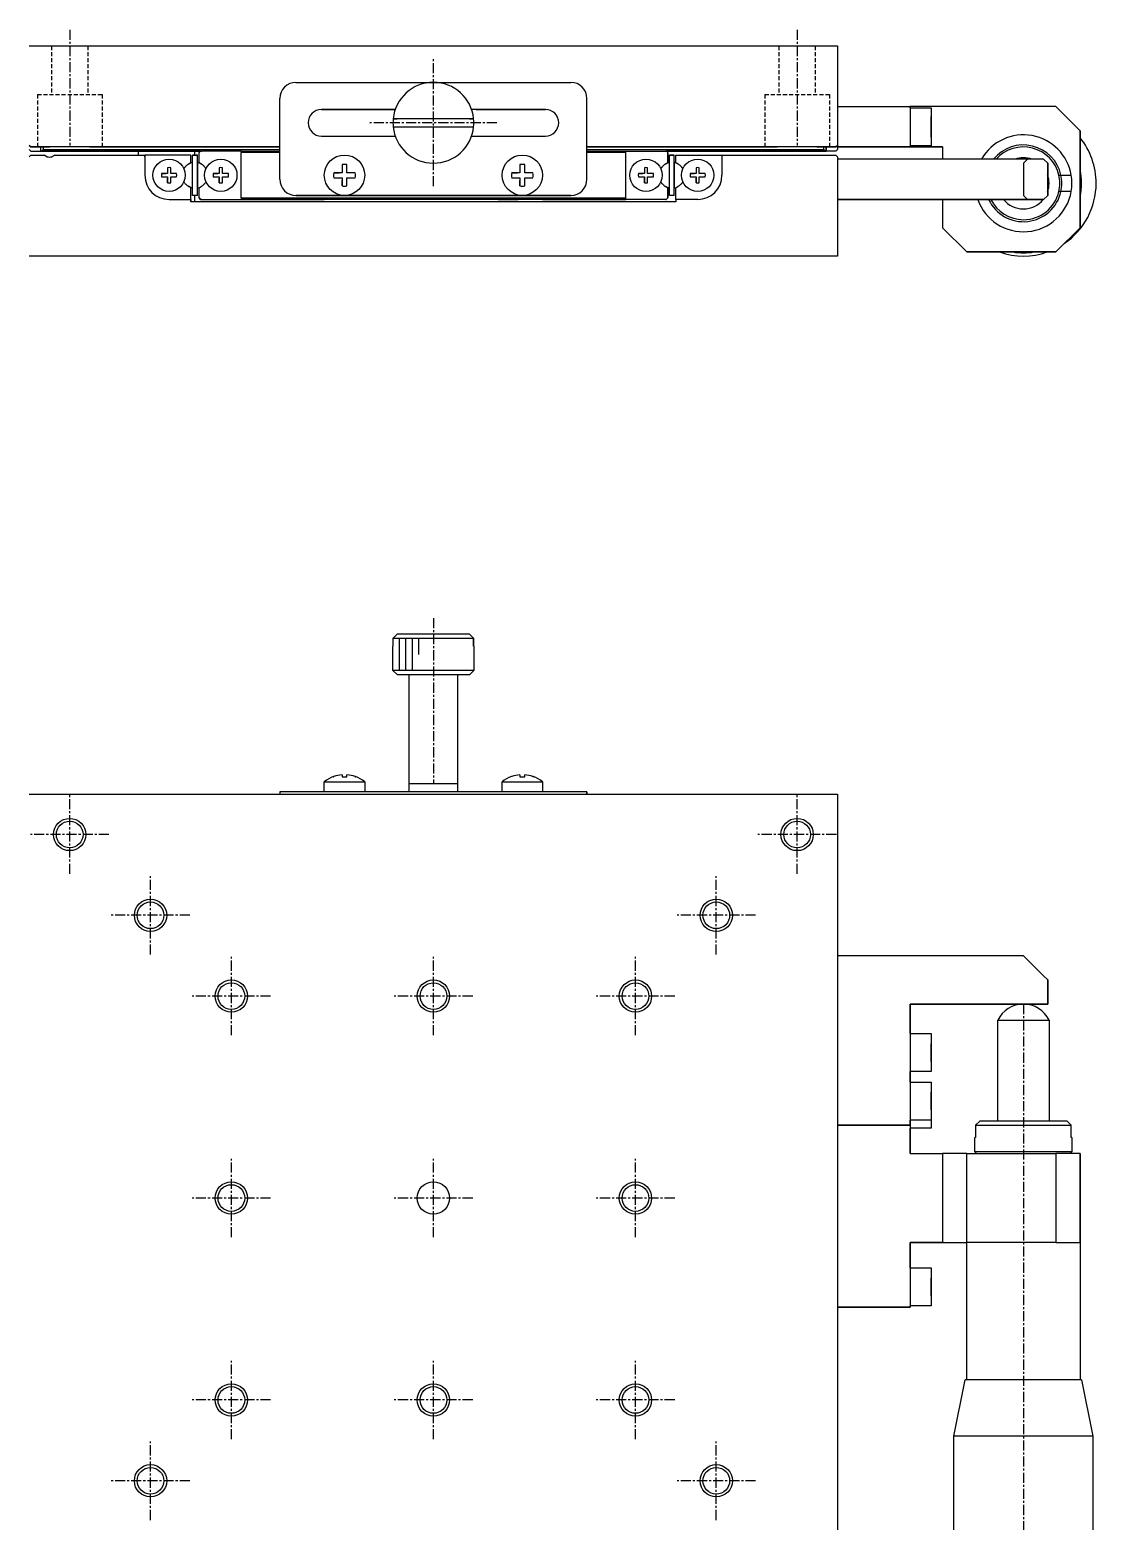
# Model space of a CAD drawing. Extents: x 995 to 1473, y 25 to 354.
# Drawn here: x 1086.9 to 1218.8, y 169.9 to 354.5 of the extents above; entities that cross this region are included whole.
import ezdxf

# ---------------------------------------------------------------- set-up
doc = ezdxf.new("R2010")
doc.units = 0
doc.linetypes.add('CENTER', pattern=[2, 1.25, -0.25, 0.25, -0.25])
doc.linetypes.add('DASHED', pattern=[0.75, 0.5, -0.25])
doc.layers.get('0').update_dxf_attribs({"linetype": 'CONTINUOUS'})
doc.layers.add('CENTER', color=1, linetype='CENTER')

msp = doc.modelspace()

# ---------------------------------------------------------------- linework, layer by layer
at = {"color": 7, "linetype": 'CONTINUOUS'}
for p, q in [((1086.8, 352.48), (1186.8, 352.48)), ((1186.8, 352.48), (1186.8, 340.18)), ((1119.8, 347.98), (1136.8, 347.98)), ((1136.8, 347.98), (1153.8, 347.98)), ((1117.8, 335.98), (1117.8, 345.98)), ((1155.8, 335.98), (1155.8, 345.98)), ((1155.8, 335.98), (1155.8, 345.98)), ((1132.08, 344.63), (1122.95, 344.63)), ((1122.95, 344.63), (1132.08, 344.63)), ((1141.77, 343.48), (1131.82, 343.48)), ((1131.82, 343.48), (1132.33, 343.48)), ((1141.27, 343.48), (1141.77, 343.48)), ((1150.65, 344.63), (1141.52, 344.63)), ((1142.09, 344.63), (1150.65, 344.63)), ((1186.8, 344.98), (1195.8, 344.98)), ((1195.8, 344.98), (1195.8, 339.98)), ((1195.8, 344.83), (1195.8, 344.98)), ((1213.8, 344.98), (1195.8, 344.98)), ((1195.8, 344.83), (1198.4, 344.83)), ((1198.4, 344.83), (1198.4, 340.13)), ((1198.4, 344.83), (1198.4, 342.48)), ((1198.4, 343.75), (1198.4, 343.12)), ((1198.4, 343.12), (1198.4, 343.75)), ((1213.8, 344.98), (1216.8, 341.98)), ((1131.82, 342.48), (1141.77, 342.48)), ((1198.4, 343.12), (1198.4, 341.85)), ((1198.4, 341.85), (1198.4, 343.12)), ((1198.4, 342.48), (1198.4, 340.13)), ((1198.4, 341.85), (1198.4, 341.21)), ((1198.4, 341.21), (1198.4, 341.85)), ((1216.8, 329.98), (1216.8, 341.98)), ((1216.8, 341.98), (1216.8, 335.48)), ((1087, 339.98), (1086.8, 340.18)), ((1086.8, 340.18), (1087, 339.98)), ((1087.1, 339.98), (1087, 339.98)), ((1087, 339.98), (1089.35, 339.98)), ((1117.8, 339.98), (1087.1, 339.98)), ((1088.2, 339.98), (1088.2, 339.48)), ((1088.5, 339.98), (1088.5, 339.68)), ((1094.25, 339.98), (1089.35, 339.98)), ((1094.25, 339.98), (1117.8, 339.98)), ((1122.95, 341.33), (1132.08, 341.33)), ((1141.52, 341.33), (1150.65, 341.33)), ((1186.5, 339.98), (1155.8, 339.98)), ((1155.8, 339.98), (1179.35, 339.98)), ((1184.25, 339.98), (1179.35, 339.98)), ((1184.25, 339.98), (1186.6, 339.98)), ((1185.1, 339.68), (1185.1, 339.98)), ((1185.4, 339.48), (1185.4, 339.98)), ((1185.4, 339.98), (1185.4, 339.48)), ((1186.6, 339.98), (1186.5, 339.98)), ((1186.8, 340.18), (1186.6, 339.98)), ((1186.6, 339.98), (1186.8, 340.18)), ((1186.8, 340.18), (1186.8, 339.68)), ((1186.8, 339.98), (1186.8, 339.68)), ((1195.8, 339.98), (1186.8, 339.98)), ((1186.8, 339.98), (1195.8, 339.98)), ((1195.8, 339.98), (1195.8, 340.13)), ((1198.4, 340.13), (1195.8, 340.13)), ((1195.8, 339.98), (1199.8, 339.98)), ((1199.8, 339.98), (1195.8, 339.98)), ((1199.8, 339.98), (1199.8, 338.48)), ((1087, 339.48), (1086.8, 339.68)), ((1086.8, 339.68), (1087, 339.48)), ((1086.8, 338.78), (1087, 338.98)), ((1087, 339.48), (1088.2, 339.48)), ((1087, 339.48), (1088.2, 339.48)), ((1087, 338.98), (1087.1, 338.98)), ((1087.1, 338.98), (1088.64, 338.98)), ((1088.3, 339.48), (1088.2, 339.48)), ((1088.2, 339.48), (1088.3, 339.48)), ((1088.3, 339.48), (1088.5, 339.68)), ((1108, 339.48), (1088.3, 339.48)), ((1088.3, 339.48), (1108, 339.48)), ((1088.5, 339.68), (1117.8, 339.68)), ((1088.99, 338.78), (1088.64, 338.98)), ((1089.96, 338.98), (1089.61, 338.78)), ((1089.96, 338.98), (1101.1, 338.98)), ((1100.3, 338.98), (1100.3, 339.48)), ((1101.1, 338.78), (1101.1, 338.98)), ((1101.1, 338.98), (1101.1, 336.48)), ((1106.8, 338.98), (1101.1, 338.98)), ((1101.1, 338.78), (1101.1, 336.48)), ((1106.5, 337.86), (1106.8, 338.03)), ((1106.5, 337.86), (1106.8, 338.03)), ((1106.8, 338.03), (1106.8, 338.98)), ((1106.8, 338.03), (1106.8, 338.98)), ((1107, 338.98), (1107.6, 338.98)), ((1107, 333.98), (1107, 338.98)), ((1107.6, 338.98), (1107, 338.98)), ((1107.3, 338.98), (1107.3, 339.48)), ((1107.3, 338.98), (1107.3, 339.48)), ((1107.6, 333.98), (1107.6, 338.98)), ((1107.6, 338.04), (1107.6, 338.98)), ((1107.6, 338.13), (1107.6, 334.83)), ((1107.6, 338.13), (1107.6, 338.04)), ((1107.6, 338.13), (1107.6, 338.04)), ((1107.6, 338.13), (1107.6, 338.04)), ((1107.6, 338.13), (1107.6, 338.04)), ((1107.6, 338.13), (1107.6, 338.04)), ((1107.6, 338.13), (1107.6, 338.04)), ((1107.6, 338.13), (1107.6, 338.04)), ((1107.6, 338.13), (1107.6, 338.04)), ((1107.6, 338.13), (1107.6, 338.04)), ((1107.6, 338.13), (1107.6, 338.04)), ((1107.6, 338.13), (1107.6, 338.04)), ((1107.6, 338.13), (1107.6, 338.04)), ((1107.6, 338.13), (1107.6, 338.04)), ((1107.6, 338.13), (1107.6, 338.04)), ((1107.6, 338.13), (1107.6, 338.04)), ((1107.6, 338.13), (1107.6, 338.04)), ((1107.6, 338.13), (1107.6, 338.04)), ((1107.6, 338.13), (1107.6, 338.04)), ((1107.6, 338.13), (1107.6, 338.04)), ((1107.6, 338.13), (1107.6, 338.04)), ((1107.6, 338.13), (1107.6, 338.04)), ((1107.6, 338.13), (1107.6, 338.04)), ((1107.6, 338.13), (1107.6, 338.04)), ((1107.6, 338.13), (1107.6, 338.04)), ((1107.6, 338.13), (1107.6, 338.04)), ((1107.6, 338.13), (1107.6, 338.04)), ((1107.6, 338.13), (1107.6, 338.04)), ((1107.6, 338.13), (1107.6, 338.04)), ((1107.6, 338.13), (1107.6, 338.04)), ((1107.6, 338.13), (1107.6, 338.04)), ((1107.6, 338.13), (1107.6, 338.04)), ((1107.6, 338.13), (1107.6, 338.04)), ((1107.6, 338.13), (1107.6, 338.04)), ((1107.6, 338.13), (1107.6, 338.04)), ((1107.6, 338.13), (1107.6, 338.04)), ((1107.6, 338.13), (1107.6, 338.04)), ((1107.6, 338.13), (1107.6, 338.04)), ((1107.6, 338.13), (1107.6, 338.04)), ((1107.6, 338.13), (1107.6, 338.04)), ((1107.6, 338.13), (1107.6, 338.04)), ((1107.6, 338.13), (1107.6, 338.04)), ((1108, 339.48), (1107.8, 339.28)), ((1107.8, 338.03), (1107.8, 339.28)), ((1108.09, 337.86), (1107.8, 338.03)), ((1107.8, 338.03), (1108.09, 337.86)), ((1108, 339.48), (1108.1, 339.48)), ((1113, 339.48), (1108.1, 339.48)), ((1113, 339.48), (1117.8, 339.48)), ((1113, 339.48), (1113, 339.28)), ((1117.8, 339.28), (1113, 339.28)), ((1113, 333.68), (1113, 339.28)), ((1155.8, 339.68), (1185.1, 339.68)), ((1155.8, 339.48), (1160.6, 339.48)), ((1160.6, 339.28), (1155.8, 339.28)), ((1160.6, 339.28), (1160.6, 339.48)), ((1160.6, 333.48), (1160.6, 339.48)), ((1160.6, 339.48), (1165.5, 339.48)), ((1160.6, 333.68), (1160.6, 339.28)), ((1165.5, 339.48), (1165.6, 339.48)), ((1165.8, 338.03), (1165.5, 337.86)), ((1165.5, 337.86), (1165.8, 338.03)), ((1165.8, 339.28), (1165.6, 339.48)), ((1185.3, 339.48), (1165.6, 339.48)), ((1177.8, 339.48), (1165.6, 339.48)), ((1165.6, 339.48), (1177.8, 339.48)), ((1165.6, 339.48), (1181.8, 339.48)), ((1165.8, 339.28), (1165.8, 338.03)), ((1165.8, 338.03), (1165.8, 339.28)), ((1166.6, 338.98), (1166, 338.98)), ((1166, 338.98), (1166.6, 338.98)), ((1166, 333.98), (1166, 338.98)), ((1166.6, 338.04), (1166.6, 338.98)), ((1166.6, 333.98), (1166.6, 338.98)), ((1166.6, 338.13), (1166.6, 334.83)), ((1166.6, 338.13), (1166.6, 338.04)), ((1166.6, 338.13), (1166.6, 338.04)), ((1166.6, 338.13), (1166.6, 338.04)), ((1166.6, 338.13), (1166.6, 338.04)), ((1166.6, 338.13), (1166.6, 338.04)), ((1166.6, 338.13), (1166.6, 338.04)), ((1166.6, 338.13), (1166.6, 338.04)), ((1166.6, 338.13), (1166.6, 338.04)), ((1166.6, 338.13), (1166.6, 338.04)), ((1166.6, 338.13), (1166.6, 338.04)), ((1166.6, 338.13), (1166.6, 338.04)), ((1166.6, 338.13), (1166.6, 338.04)), ((1166.6, 338.13), (1166.6, 338.04)), ((1166.6, 338.13), (1166.6, 338.04)), ((1166.6, 338.13), (1166.6, 338.04)), ((1166.6, 338.13), (1166.6, 338.04)), ((1166.6, 338.13), (1166.6, 338.04)), ((1166.6, 338.13), (1166.6, 338.04)), ((1166.6, 338.13), (1166.6, 338.04)), ((1166.6, 338.13), (1166.6, 338.04)), ((1166.6, 338.13), (1166.6, 338.04)), ((1166.6, 338.13), (1166.6, 338.04)), ((1166.6, 338.13), (1166.6, 338.04)), ((1166.6, 338.13), (1166.6, 338.04)), ((1166.6, 338.13), (1166.6, 338.04)), ((1166.6, 338.13), (1166.6, 338.04)), ((1166.6, 338.13), (1166.6, 338.04)), ((1166.6, 338.13), (1166.6, 338.04)), ((1166.6, 338.13), (1166.6, 338.04)), ((1166.6, 338.13), (1166.6, 338.04)), ((1166.6, 338.13), (1166.6, 338.04)), ((1166.6, 338.13), (1166.6, 338.04)), ((1166.6, 338.13), (1166.6, 338.04)), ((1166.6, 338.13), (1166.6, 338.04)), ((1166.6, 338.13), (1166.6, 338.04)), ((1166.6, 338.13), (1166.6, 338.04)), ((1166.6, 338.13), (1166.6, 338.04)), ((1166.6, 338.13), (1166.6, 338.04)), ((1166.6, 338.13), (1166.6, 338.04)), ((1166.6, 338.13), (1166.6, 338.04)), ((1166.6, 338.13), (1166.6, 338.04)), ((1166.8, 338.03), (1166.8, 338.98)), ((1166.8, 338.98), (1172.5, 338.98)), ((1167.09, 337.86), (1166.8, 338.03)), ((1167.09, 337.86), (1166.8, 338.03)), ((1172.5, 338.98), (1186.5, 338.98)), ((1172.5, 338.98), (1172.5, 338.78)), ((1172.5, 338.78), (1172.5, 336.48)), ((1181.8, 339.48), (1177.8, 339.48)), ((1181.8, 339.48), (1177.8, 339.48)), ((1181.8, 339.48), (1185.3, 339.48)), ((1185.1, 339.68), (1185.3, 339.48)), ((1185.4, 339.48), (1185.3, 339.48)), ((1185.3, 339.48), (1185.4, 339.48)), ((1186.6, 339.48), (1185.4, 339.48)), ((1186.6, 339.48), (1185.4, 339.48)), ((1186.5, 338.98), (1186.6, 338.98)), ((1186.8, 339.68), (1186.6, 339.48)), ((1186.6, 339.48), (1186.8, 339.68)), ((1186.6, 338.98), (1186.8, 338.78)), ((1186.8, 338.78), (1186.8, 326.48)), ((1210.3, 338.48), (1186.8, 338.48)), ((1209.8, 337.98), (1210.3, 338.48)), ((1209.8, 337.98), (1209.8, 333.98)), ((1212.3, 338.48), (1210.3, 338.48)), ((1212.3, 338.48), (1212.8, 337.98)), ((1212.8, 333.98), (1212.8, 337.98)), ((1212.8, 337.98), (1212.8, 333.98)), ((1103.9, 336.68), (1103.17, 336.68)), ((1103.17, 336.68), (1103.71, 336.68)), ((1103.17, 336.28), (1103.9, 336.28)), ((1103.9, 337.41), (1103.9, 336.68)), ((1103.9, 337.41), (1103.9, 336.87)), ((1103.9, 336.28), (1103.9, 335.55)), ((1103.9, 335.55), (1103.9, 336.1)), ((1104.3, 336.68), (1104.3, 337.41)), ((1105.03, 336.68), (1104.3, 336.68)), ((1104.3, 336.28), (1105.03, 336.28)), ((1104.3, 335.55), (1104.3, 336.28)), ((1105.03, 336.68), (1104.49, 336.68)), ((1110.3, 336.68), (1109.57, 336.68)), ((1109.57, 336.68), (1110.11, 336.68)), ((1109.57, 336.28), (1110.3, 336.28)), ((1110.3, 337.41), (1110.3, 336.68)), ((1110.3, 337.41), (1110.3, 336.87)), ((1110.3, 336.28), (1110.3, 335.55)), ((1110.3, 335.55), (1110.3, 336.1)), ((1110.7, 336.68), (1110.7, 337.41)), ((1111.43, 336.68), (1110.7, 336.68)), ((1110.7, 336.28), (1111.43, 336.28)), ((1110.7, 335.55), (1110.7, 336.28)), ((1111.43, 336.68), (1110.89, 336.68)), ((1125.5, 336.78), (1124.48, 336.78)), ((1124.48, 336.78), (1125.16, 336.78)), ((1124.48, 336.18), (1125.5, 336.18)), ((1125.5, 337.8), (1125.5, 336.78)), ((1125.5, 337.8), (1125.5, 337.12)), ((1125.5, 336.18), (1125.5, 335.17)), ((1126.1, 336.78), (1126.1, 337.8)), ((1127.11, 336.78), (1126.1, 336.78)), ((1126.1, 336.18), (1127.11, 336.18)), ((1126.1, 335.17), (1126.1, 336.18)), ((1127.11, 336.78), (1126.44, 336.78)), ((1147.5, 336.78), (1146.48, 336.78)), ((1146.48, 336.78), (1147.16, 336.78)), ((1146.48, 336.18), (1147.5, 336.18)), ((1147.5, 337.8), (1147.5, 336.78)), ((1147.5, 337.8), (1147.5, 337.12)), ((1147.5, 336.18), (1147.5, 335.17)), ((1148.1, 336.78), (1148.1, 337.8)), ((1149.11, 336.78), (1148.1, 336.78)), ((1148.1, 336.18), (1149.11, 336.18)), ((1148.1, 335.17), (1148.1, 336.18)), ((1149.11, 336.78), (1148.44, 336.78)), ((1162.9, 336.68), (1162.17, 336.68)), ((1162.17, 336.68), (1162.71, 336.68)), ((1162.17, 336.28), (1162.9, 336.28)), ((1162.9, 337.41), (1162.9, 336.68)), ((1162.9, 337.41), (1162.9, 336.87)), ((1162.9, 336.28), (1162.9, 335.55)), ((1162.9, 335.55), (1162.9, 336.1)), ((1163.3, 336.68), (1163.3, 337.41)), ((1164.03, 336.68), (1163.3, 336.68)), ((1163.3, 336.28), (1164.03, 336.28)), ((1163.3, 335.55), (1163.3, 336.28)), ((1164.03, 336.68), (1163.49, 336.68)), ((1169.3, 336.68), (1168.57, 336.68)), ((1168.57, 336.68), (1169.11, 336.68)), ((1168.57, 336.28), (1169.3, 336.28)), ((1169.3, 337.41), (1169.3, 336.68)), ((1169.3, 337.41), (1169.3, 336.87)), ((1169.3, 336.28), (1169.3, 335.55)), ((1169.3, 335.55), (1169.3, 336.1)), ((1169.7, 336.68), (1169.7, 337.41)), ((1170.43, 336.68), (1169.7, 336.68)), ((1169.7, 336.28), (1170.43, 336.28)), ((1169.7, 335.55), (1169.7, 336.28)), ((1170.43, 336.68), (1169.89, 336.68)), ((1214.19, 336.48), (1214.44, 336.48)), ((1214.44, 336.48), (1215.21, 336.48)), ((1214.44, 336.48), (1215.71, 336.48)), ((1215.21, 336.48), (1215.71, 336.48)), ((1106.8, 334.94), (1106.5, 335.11)), ((1106.8, 333.48), (1106.8, 334.94)), ((1106.8, 333.48), (1106.8, 334.94)), ((1107.6, 334.92), (1107.6, 334.83)), ((1107.6, 333.98), (1107.6, 334.92)), ((1107.6, 334.92), (1107.6, 334.83)), ((1107.8, 334.94), (1108.09, 335.11)), ((1107.8, 333.68), (1107.8, 334.94)), ((1125.5, 335.17), (1125.5, 335.84)), ((1147.5, 335.17), (1147.5, 335.84)), ((1165.5, 335.11), (1165.8, 334.94)), ((1165.8, 334.94), (1165.8, 333.68)), ((1165.8, 333.68), (1165.8, 334.94)), ((1166.6, 334.92), (1166.6, 334.83)), ((1166.6, 333.98), (1166.6, 334.92)), ((1166.6, 334.92), (1166.6, 334.83)), ((1166.8, 334.94), (1167.09, 335.11)), ((1166.8, 333.48), (1166.8, 334.94)), ((1214.44, 334.48), (1214.19, 334.48)), ((1215.21, 334.48), (1214.44, 334.48)), ((1215.71, 334.48), (1215.21, 334.48)), ((1216.8, 335.48), (1216.8, 329.98)), ((1104.1, 333.48), (1106.8, 333.48)), ((1106.8, 333.18), (1106.8, 333.48)), ((1106.8, 333.48), (1106.8, 333.18)), ((1166.8, 333.18), (1106.8, 333.18)), ((1107.6, 333.98), (1107, 333.98)), ((1107.3, 333.18), (1107.3, 333.98)), ((1107.3, 333.18), (1107.3, 333.98)), ((1108, 333.48), (1107.8, 333.68)), ((1107.8, 333.68), (1108, 333.48)), ((1108.1, 333.48), (1108, 333.48)), ((1108, 333.48), (1108.1, 333.48)), ((1108.1, 333.48), (1113, 333.48)), ((1108.1, 333.48), (1113, 333.48)), ((1113, 333.68), (1160.6, 333.68)), ((1113, 333.68), (1113, 333.48)), ((1160.6, 333.48), (1113, 333.48)), ((1113, 333.48), (1123.3, 333.48)), ((1123.3, 333.48), (1117.55, 333.48)), ((1123.3, 333.48), (1117.55, 333.48)), ((1123.3, 333.48), (1117.55, 333.48)), ((1123.3, 333.48), (1117.55, 333.48)), ((1125.8, 333.98), (1119.8, 333.98)), ((1119.8, 333.98), (1125.8, 333.98)), ((1147.8, 333.98), (1125.8, 333.98)), ((1125.8, 333.98), (1147.8, 333.98)), ((1132.8, 333.48), (1128.8, 333.48)), ((1144.8, 333.48), (1147.3, 333.48)), ((1153.8, 333.98), (1147.8, 333.98)), ((1147.8, 333.98), (1153.8, 333.98)), ((1150.3, 333.48), (1160.6, 333.48)), ((1156.05, 333.48), (1150.3, 333.48)), ((1156.05, 333.48), (1150.3, 333.48)), ((1156.05, 333.48), (1150.3, 333.48)), ((1156.05, 333.48), (1150.3, 333.48)), ((1160.6, 333.48), (1160.6, 333.68)), ((1165.5, 333.48), (1160.6, 333.48)), ((1165.5, 333.48), (1160.6, 333.48)), ((1165.5, 333.48), (1165.6, 333.48)), ((1165.6, 333.48), (1165.5, 333.48)), ((1165.6, 333.48), (1165.8, 333.68)), ((1165.6, 333.48), (1165.8, 333.68)), ((1166.6, 333.98), (1166, 333.98)), ((1169.5, 333.48), (1166.8, 333.48)), ((1166.8, 333.48), (1166.8, 333.18)), ((1186.8, 333.48), (1210.3, 333.48)), ((1195.8, 333.48), (1186.8, 333.48)), ((1212.3, 333.48), (1195.8, 333.48)), ((1199.8, 333.48), (1199.8, 329.98)), ((1210.3, 333.48), (1209.8, 333.98)), ((1210.3, 333.48), (1212.3, 333.48)), ((1212.8, 333.98), (1212.3, 333.48)), ((1212.3, 333.48), (1212.8, 333.98)), ((1202.8, 326.98), (1199.8, 329.98)), ((1199.8, 329.98), (1202.8, 326.98)), ((1216.8, 329.98), (1213.8, 326.98)), ((1213.8, 326.98), (1216.8, 329.98)), ((1202.8, 326.98), (1213.8, 326.98)), ((1213.8, 326.98), (1202.8, 326.98)), ((1186.8, 326.48), (1086.8, 326.48)), ((1132.33, 279.67), (1131.82, 279.17)), ((1131.82, 279.17), (1141.77, 279.17)), ((1131.82, 278.17), (1131.82, 279.17)), ((1141.27, 279.67), (1132.33, 279.67)), ((1141.77, 279.17), (1141.27, 279.67)), ((1141.77, 279.17), (1141.77, 278.17)), ((1141.77, 278.17), (1141.77, 279.17)), ((1131.8, 278.17), (1131.82, 278.17)), ((1131.8, 275.17), (1131.8, 278.17)), ((1141.77, 278.17), (1141.8, 278.17)), ((1141.8, 278.17), (1141.8, 275.17)), ((1141.8, 275.17), (1131.8, 275.17)), ((1132.3, 274.67), (1131.8, 275.17)), ((1141.8, 275.17), (1141.3, 274.67)), ((1132.3, 274.67), (1133.8, 274.67)), ((1132.3, 274.67), (1141.3, 274.67)), ((1133.8, 274.67), (1139.8, 274.67)), ((1133.8, 274.67), (1139.8, 274.67)), ((1133.8, 261.17), (1133.8, 274.67)), ((1139.8, 274.67), (1141.3, 274.67)), ((1139.8, 274.67), (1139.8, 261.17)), ((1125.5, 262.25), (1125.5, 262.03)), ((1126.1, 262.03), (1126.1, 262.25)), ((1147.5, 262.25), (1147.5, 262.03)), ((1148.1, 262.03), (1148.1, 262.25)), ((1123.3, 261.39), (1128.3, 261.39)), ((1123.3, 260.17), (1123.3, 261.39)), ((1124.45, 262.03), (1124.48, 262.03)), ((1124.45, 262.03), (1124.48, 262.03)), ((1125.5, 262.03), (1126.1, 262.03)), ((1127.11, 262.03), (1127.15, 262.03)), ((1127.11, 262.03), (1127.15, 262.03)), ((1128.3, 261.39), (1128.3, 260.17)), ((1133.8, 261.17), (1136.8, 261.17)), ((1133.8, 261.17), (1136.8, 261.17)), ((1133.8, 260.17), (1133.8, 261.17)), ((1136.8, 261.17), (1139.8, 261.17)), ((1136.8, 261.17), (1139.8, 261.17)), ((1139.8, 261.17), (1139.8, 260.17)), ((1145.3, 261.39), (1150.3, 261.39)), ((1145.3, 260.17), (1145.3, 261.39)), ((1146.45, 262.03), (1146.48, 262.03)), ((1146.45, 262.03), (1146.48, 262.03)), ((1147.5, 262.03), (1148.1, 262.03)), ((1149.11, 262.03), (1149.15, 262.03)), ((1149.11, 262.03), (1149.15, 262.03)), ((1150.3, 261.39), (1150.3, 260.17)), ((1086.8, 259.87), (1186.8, 259.87)), ((1117.8, 260.17), (1117.8, 259.87)), ((1119.8, 260.17), (1117.8, 260.17)), ((1125.8, 260.17), (1119.8, 260.17)), ((1147.8, 260.17), (1125.8, 260.17)), ((1153.8, 260.17), (1147.8, 260.17)), ((1155.8, 260.17), (1153.8, 260.17)), ((1155.8, 259.87), (1155.8, 260.17)), ((1155.8, 260.17), (1155.8, 259.87)), ((1186.8, 259.87), (1186.8, 159.87)), ((1209.8, 239.87), (1186.8, 239.87)), ((1210.3, 239.37), (1209.8, 239.87)), ((1210.3, 239.37), (1212.3, 237.37)), ((1212.8, 236.87), (1212.3, 237.37)), ((1212.8, 233.87), (1212.8, 236.87)), ((1212.8, 236.87), (1212.8, 233.87)), ((1195.8, 233.87), (1195.8, 219.37)), ((1212.3, 233.87), (1195.8, 233.87)), ((1195.8, 233.87), (1209.8, 233.87)), ((1195.8, 230.22), (1195.8, 233.87)), ((1209.8, 233.87), (1212.3, 233.87)), ((1212.8, 233.87), (1212.3, 233.87)), ((1212.3, 233.87), (1212.8, 233.87)), ((1206.62, 231.87), (1209.8, 231.87)), ((1206.62, 219.37), (1206.62, 231.87)), ((1209.8, 231.87), (1212.97, 231.87)), ((1212.97, 231.87), (1212.97, 219.37)), ((1195.8, 230.22), (1198.4, 230.22)), ((1198.4, 230.22), (1198.4, 225.52)), ((1198.4, 230.22), (1198.4, 225.52)), ((1198.4, 228.97), (1198.4, 227.87)), ((1198.4, 227.87), (1198.4, 228.97)), ((1198.4, 226.77), (1198.4, 227.87)), ((1198.4, 227.87), (1198.4, 226.77)), ((1195.8, 224.22), (1195.8, 225.52)), ((1198.4, 225.52), (1195.8, 225.52)), ((1195.8, 224.22), (1198.4, 224.22)), ((1198.4, 224.22), (1198.4, 219.52)), ((1198.4, 224.22), (1198.4, 219.52)), ((1198.4, 222.97), (1198.4, 221.87)), ((1198.4, 221.87), (1198.4, 222.97)), ((1198.4, 220.77), (1198.4, 221.87)), ((1198.4, 221.87), (1198.4, 220.77)), ((1186.8, 218.87), (1195.8, 218.87)), ((1195.8, 218.87), (1186.8, 218.87)), ((1195.8, 219.37), (1195.8, 219.52)), ((1198.4, 219.52), (1195.8, 219.52)), ((1195.8, 219.37), (1195.8, 218.87)), ((1195.8, 218.87), (1195.8, 219.37)), ((1195.8, 218.87), (1195.8, 215.37)), ((1195.8, 215.37), (1195.8, 218.52)), ((1198.4, 218.52), (1195.8, 218.52)), ((1198.4, 219.52), (1198.4, 218.52)), ((1198.4, 219.52), (1198.4, 218.52)), ((1204.39, 219.37), (1203.88, 218.87)), ((1203.88, 218.87), (1215.71, 218.87)), ((1203.88, 218.87), (1203.88, 217.37)), ((1215.21, 219.37), (1204.39, 219.37)), ((1215.71, 218.87), (1215.21, 219.37)), ((1215.71, 217.37), (1215.71, 218.87)), ((1203.88, 217.37), (1203.8, 217.37)), ((1203.8, 215.57), (1203.8, 217.37)), ((1215.8, 217.37), (1215.71, 217.37)), ((1215.8, 217.37), (1215.8, 215.57)), ((1195.8, 215.37), (1199.8, 215.37)), ((1199.8, 215.37), (1199.8, 204.37)), ((1202.8, 215.37), (1199.8, 215.37)), ((1202.8, 215.37), (1213.8, 215.37)), ((1202.8, 204.37), (1202.8, 215.37)), ((1215.8, 215.57), (1203.8, 215.57)), ((1204, 215.37), (1203.8, 215.57)), ((1216.8, 215.37), (1213.8, 215.37)), ((1213.8, 215.37), (1213.8, 204.37)), ((1215.8, 215.57), (1215.6, 215.37)), ((1216.8, 204.37), (1216.8, 215.37)), ((1216.8, 215.37), (1216.8, 204.37)), ((1199.8, 204.37), (1195.8, 204.37)), ((1195.8, 204.37), (1199.8, 204.37)), ((1195.8, 204.37), (1195.8, 196.37)), ((1195.8, 201.22), (1195.8, 204.37)), ((1199.8, 204.37), (1202.8, 204.37)), ((1199.8, 204.37), (1202.8, 204.37)), ((1213.8, 204.37), (1202.8, 204.37)), ((1202.8, 187.37), (1202.8, 204.37)), ((1213.8, 204.37), (1216.8, 204.37)), ((1216.8, 204.37), (1216.8, 187.37)), ((1195.8, 201.22), (1198.4, 201.22)), ((1198.4, 201.22), (1198.4, 196.52)), ((1198.4, 201.22), (1198.4, 196.52)), ((1198.4, 199.97), (1198.4, 198.87)), ((1198.4, 198.87), (1198.4, 199.97)), ((1198.4, 197.77), (1198.4, 198.87)), ((1198.4, 198.87), (1198.4, 197.77)), ((1186.8, 196.37), (1195.8, 196.37)), ((1195.8, 196.37), (1186.8, 196.37)), ((1195.8, 196.37), (1195.8, 196.52)), ((1198.4, 196.52), (1195.8, 196.52)), ((1201.2, 180.37), (1202.6, 187.37)), ((1217, 187.37), (1202.6, 187.37)), ((1217, 187.37), (1218.4, 180.37)), ((1218.4, 180.37), (1201.2, 180.37)), ((1201.2, 164.37), (1201.2, 180.37)), ((1218.4, 180.37), (1218.4, 164.37))]:
    msp.add_line(p, q, dxfattribs=at)
at = {"color": 3, "linetype": 'DASHED'}
for p, q in [((1089.55, 352.48), (1089.55, 346.48)), ((1094.05, 352.48), (1094.05, 346.48)), ((1179.55, 352.48), (1179.55, 346.48)), ((1184.05, 352.48), (1184.05, 346.48)), ((1087.8, 346.48), (1095.8, 346.48)), ((1087.8, 346.48), (1087.8, 339.98)), ((1095.8, 346.48), (1095.8, 339.98)), ((1177.8, 346.48), (1185.8, 346.48)), ((1177.8, 346.48), (1177.8, 339.98)), ((1185.8, 346.48), (1185.8, 339.98))]:
    msp.add_line(p, q, dxfattribs=at)
at = {"color": 3, "linetype": 'CONTINUOUS'}
for p, q in [((1132.6, 275.17), (1132.6, 279.17)), ((1133.4, 275.17), (1133.4, 279.17)), ((1134.2, 275.17), (1134.2, 279.17)), ((1135, 277.17), (1135, 279.17))]:
    msp.add_line(p, q, dxfattribs=at)
at = {"color": 7, "linetype": 'CONTINUOUS'}
for centre, radius in [((1104.1, 336.48), 2), ((1110.5, 336.48), 2), ((1125.8, 336.48), 2.5), ((1147.8, 336.48), 2.5), ((1163.1, 336.48), 2), ((1169.5, 336.48), 2), ((1091.8, 254.87), 1.65), ((1181.8, 254.87), 1.65), ((1101.8, 244.87), 1.65), ((1171.8, 244.87), 1.65), ((1111.8, 234.87), 1.65), ((1136.8, 234.87), 1.65), ((1161.8, 234.87), 1.65), ((1111.8, 209.87), 1.65), ((1136.8, 209.87), 2), ((1161.8, 209.87), 1.65), ((1111.8, 184.87), 1.65), ((1136.8, 184.87), 1.65), ((1161.8, 184.87), 1.65), ((1101.8, 174.87), 1.65), ((1171.8, 174.87), 1.65)]:
    msp.add_circle(centre, radius, dxfattribs=at)
at = {"color": 3, "linetype": 'CONTINUOUS'}
for centre in [(1091.8, 254.87), (1181.8, 254.87), (1101.8, 244.87), (1171.8, 244.87), (1111.8, 234.87), (1136.8, 234.87), (1161.8, 234.87), (1111.8, 209.87), (1161.8, 209.87), (1111.8, 184.87), (1136.8, 184.87), (1161.8, 184.87), (1101.8, 174.87), (1171.8, 174.87)]:
    msp.add_circle(centre, 2, dxfattribs=at)
at = {"color": 7, "linetype": 'CONTINUOUS'}
for centre, radius, start, end in [((1119.8, 345.98), 2, 90, 180), ((1136.8, 342.98), 5, 5.7348, 174.2565), ((1153.8, 345.98), 2, 0, 90), ((1122.95, 342.98), 1.65, 90, 270), ((1136.8, 342.98), 5, 174.2565, 185.7348), ((1136.8, 342.98), 5, 354.2565, 5.7348), ((1150.65, 342.98), 1.65, 270, 90), ((1136.8, 342.98), 5, 185.7348, 354.2565), ((1209.8, 335.48), 6, 9.5941, 150), ((1209.8, 335.48), 4.75, 12.1532, 140.8333), ((1209.8, 335.48), 4.5, 12.8396, 138.1897), ((1209.8, 335.48), 9, 359.9999, 38.9424), ((1089.3, 339.73), 1, 251.8051, 288.1949), ((1107.3, 336.48), 1.59, 120, 135), ((1107.3, 336.48), 1.59, 100.893, 120), ((1107.3, 336.48), 1.59, 60, 79.1069), ((1107.3, 336.48), 1.59, 59.7392, 60), ((1107.3, 336.48), 1.59, 45, 59.7392), ((1166.3, 336.48), 1.59, 120.2608, 135), ((1166.3, 336.48), 1.59, 100.893, 120), ((1166.3, 336.48), 1.59, 120, 120.2608), ((1166.3, 336.48), 1.59, 60, 79.1069), ((1166.3, 336.48), 1.59, 45, 60), ((1209.8, 335.48), 3.17, 70.8883, 109.1117), ((1104.1, 336.48), 3, 180, 270), ((1104.1, 336.48), 0.95, 167.8468, 192.1532), ((1104.1, 336.48), 0.95, 77.8468, 102.1532), ((1104.1, 336.48), 0.95, 347.8468, 12.1532), ((1107.41, 336.37), 1.75, 135, 148.1185), ((1107.3, 336.48), 1.59, 135.0002, 149.5667), ((1107.18, 336.37), 1.75, 31.8815, 45), ((1107.3, 336.48), 1.59, 30.4332, 45.0002), ((1110.5, 336.48), 0.95, 167.8468, 192.1532), ((1110.5, 336.48), 0.95, 77.8468, 102.1532), ((1110.5, 336.48), 0.95, 347.8468, 12.1532), ((1125.8, 336.48), 1.35, 167.1604, 192.8396), ((1125.8, 336.48), 1.35, 77.1604, 102.8396), ((1125.8, 336.48), 1.35, 347.1604, 12.8396), ((1147.8, 336.48), 1.35, 167.1604, 192.8396), ((1147.8, 336.48), 1.35, 77.1604, 102.8396), ((1147.8, 336.48), 1.35, 347.1604, 12.8396), ((1163.1, 336.48), 0.95, 167.8468, 192.1532), ((1163.1, 336.48), 0.95, 77.8468, 102.1532), ((1163.1, 336.48), 0.95, 347.8468, 12.1532), ((1166.41, 336.37), 1.75, 135, 148.1185), ((1166.3, 336.48), 1.59, 135.0002, 149.5667), ((1166.18, 336.37), 1.75, 31.8815, 45), ((1166.3, 336.48), 1.59, 30.4332, 45), ((1169.5, 336.48), 0.95, 167.8468, 192.1532), ((1169.5, 336.48), 0.95, 77.8468, 102.1532), ((1169.5, 336.48), 3, 270, 0), ((1169.5, 336.48), 0.95, 347.8468, 12.1532), ((1209.8, 335.48), 3.17, 340.8883, 19.1117), ((1209.8, 335.48), 4.75, 359.9999, 12.1532), ((1209.8, 335.48), 6, 350.4059, 9.5941), ((1209.8, 335.48), 7.2, 346.4638, 13.5362), ((1104.1, 336.48), 0.95, 257.8468, 282.1532), ((1107.3, 336.48), 1.59, 210.4333, 225), ((1107.41, 336.6), 1.75, 211.8815, 225), ((1107.3, 336.48), 1.59, 225, 240), ((1107.3, 336.48), 1.59, 240, 259.1069), ((1107.3, 336.48), 1.59, 300, 300.2608), ((1107.3, 336.48), 1.59, 300.2608, 315), ((1107.3, 336.48), 1.59, 314.9998, 329.5668), ((1107.18, 336.6), 1.75, 315, 328.1185), ((1110.5, 336.48), 0.95, 257.8468, 282.1532), ((1119.8, 335.98), 2, 180, 270), ((1125.8, 336.48), 1.35, 257.1604, 282.8396), ((1147.8, 336.48), 1.35, 257.1604, 282.8396), ((1153.8, 335.98), 2, 270, 0), ((1163.1, 336.48), 0.95, 257.8468, 282.1532), ((1166.3, 336.48), 1.59, 210.4333, 225), ((1166.41, 336.6), 1.75, 211.8815, 225), ((1166.3, 336.48), 1.59, 225, 239.7392), ((1166.3, 336.48), 1.59, 239.7392, 240), ((1166.3, 336.48), 1.59, 239.7392, 259.1069), ((1166.3, 336.48), 1.59, 300, 315), ((1166.3, 336.48), 1.59, 314.9998, 329.5668), ((1166.18, 336.6), 1.75, 315, 328.1185), ((1169.5, 336.48), 0.95, 257.8468, 282.1532), ((1209.8, 335.48), 6, 199.4712, 350.4059), ((1209.8, 335.48), 4.75, 204.9011, 347.8468), ((1209.8, 335.48), 4.5, 270, 347.1604), ((1209.8, 335.48), 4.75, 347.8468, 359.9999), ((1209.8, 335.48), 9, 304.1407, 359.9999), ((1209.8, 335.48), 4.5, 206.3878, 270), ((1209.8, 335.48), 3.17, 219.0443, 269.9999), ((1209.8, 335.48), 3.17, 269.9999, 320.9557), ((1209.8, 335.48), 9, 250.8119, 289.1881), ((1209.8, 335.48), 8.6, 261.254, 278.746), ((1125.8, 258.27), 3.99, 94.3134, 109.2682), ((1125.8, 258.27), 3.99, 70.7318, 85.6866), ((1147.8, 258.27), 3.99, 94.3134, 109.2682), ((1147.8, 258.27), 3.99, 70.7318, 85.6866), ((1125.8, 258.27), 4, 109.7246, 128.6822), ((1125.8, 258.27), 4, 51.3178, 70.2754), ((1147.8, 258.27), 4, 109.7246, 128.6822), ((1147.8, 258.27), 4, 51.3178, 70.2754), ((1209.8, 230.35), 3.52, 90, 154.4154), ((1209.8, 230.35), 3.52, 25.5846, 90)]:
    msp.add_arc(centre, radius, start, end, dxfattribs=at)
at = {"color": 3, "linetype": 'CONTINUOUS'}
for radius, start, end in [(4.75, 12.1532, 140.8333), (4.5, 12.8396, 138.1897), (4.5, 347.1604, 12.8396), (4.75, 204.9011, 347.8468), (4.5, 270, 347.1604), (4.5, 206.3878, 270)]:
    msp.add_arc((1209.8, 335.48), radius, start, end, dxfattribs=at)
at = {"layer": 'CENTER', "color": 1, "linetype": 'CENTER'}
for p, q in [((1091.8, 354.48), (1091.8, 340.18)), ((1181.8, 354.48), (1181.8, 340.18)), ((1136.8, 335.12), (1136.8, 350.84)), ((1144.66, 342.98), (1128.94, 342.98)), ((1136.8, 281.67), (1136.8, 261.17)), ((1091.8, 250.01), (1091.8, 259.72)), ((1181.8, 250.01), (1181.8, 259.72)), ((1096.66, 254.87), (1086.94, 254.87)), ((1186.66, 254.87), (1176.94, 254.87)), ((1101.8, 240.01), (1101.8, 249.72)), ((1171.8, 240.01), (1171.8, 249.72)), ((1106.66, 244.87), (1096.94, 244.87)), ((1176.66, 244.87), (1166.94, 244.87)), ((1111.8, 230.01), (1111.8, 239.72)), ((1136.8, 230.01), (1136.8, 239.72)), ((1161.8, 230.01), (1161.8, 239.72)), ((1116.66, 234.87), (1106.94, 234.87)), ((1141.66, 234.87), (1131.94, 234.87)), ((1166.66, 234.87), (1156.94, 234.87)), ((1209.8, 233.87), (1209.8, 135.87)), ((1111.8, 205.01), (1111.8, 214.72)), ((1136.8, 205.01), (1136.8, 214.72)), ((1161.8, 205.01), (1161.8, 214.72)), ((1116.66, 209.87), (1106.94, 209.87)), ((1141.66, 209.87), (1131.94, 209.87)), ((1166.66, 209.87), (1156.94, 209.87)), ((1111.8, 180.01), (1111.8, 189.72)), ((1136.8, 180.01), (1136.8, 189.72)), ((1161.8, 180.01), (1161.8, 189.72)), ((1116.66, 184.87), (1106.94, 184.87)), ((1141.66, 184.87), (1131.94, 184.87)), ((1166.66, 184.87), (1156.94, 184.87)), ((1101.8, 170.01), (1101.8, 179.72)), ((1171.8, 170.01), (1171.8, 179.72)), ((1106.66, 174.87), (1096.94, 174.87)), ((1176.66, 174.87), (1166.94, 174.87))]:
    msp.add_line(p, q, dxfattribs=at)

doc.saveas('drawing.dxf')
